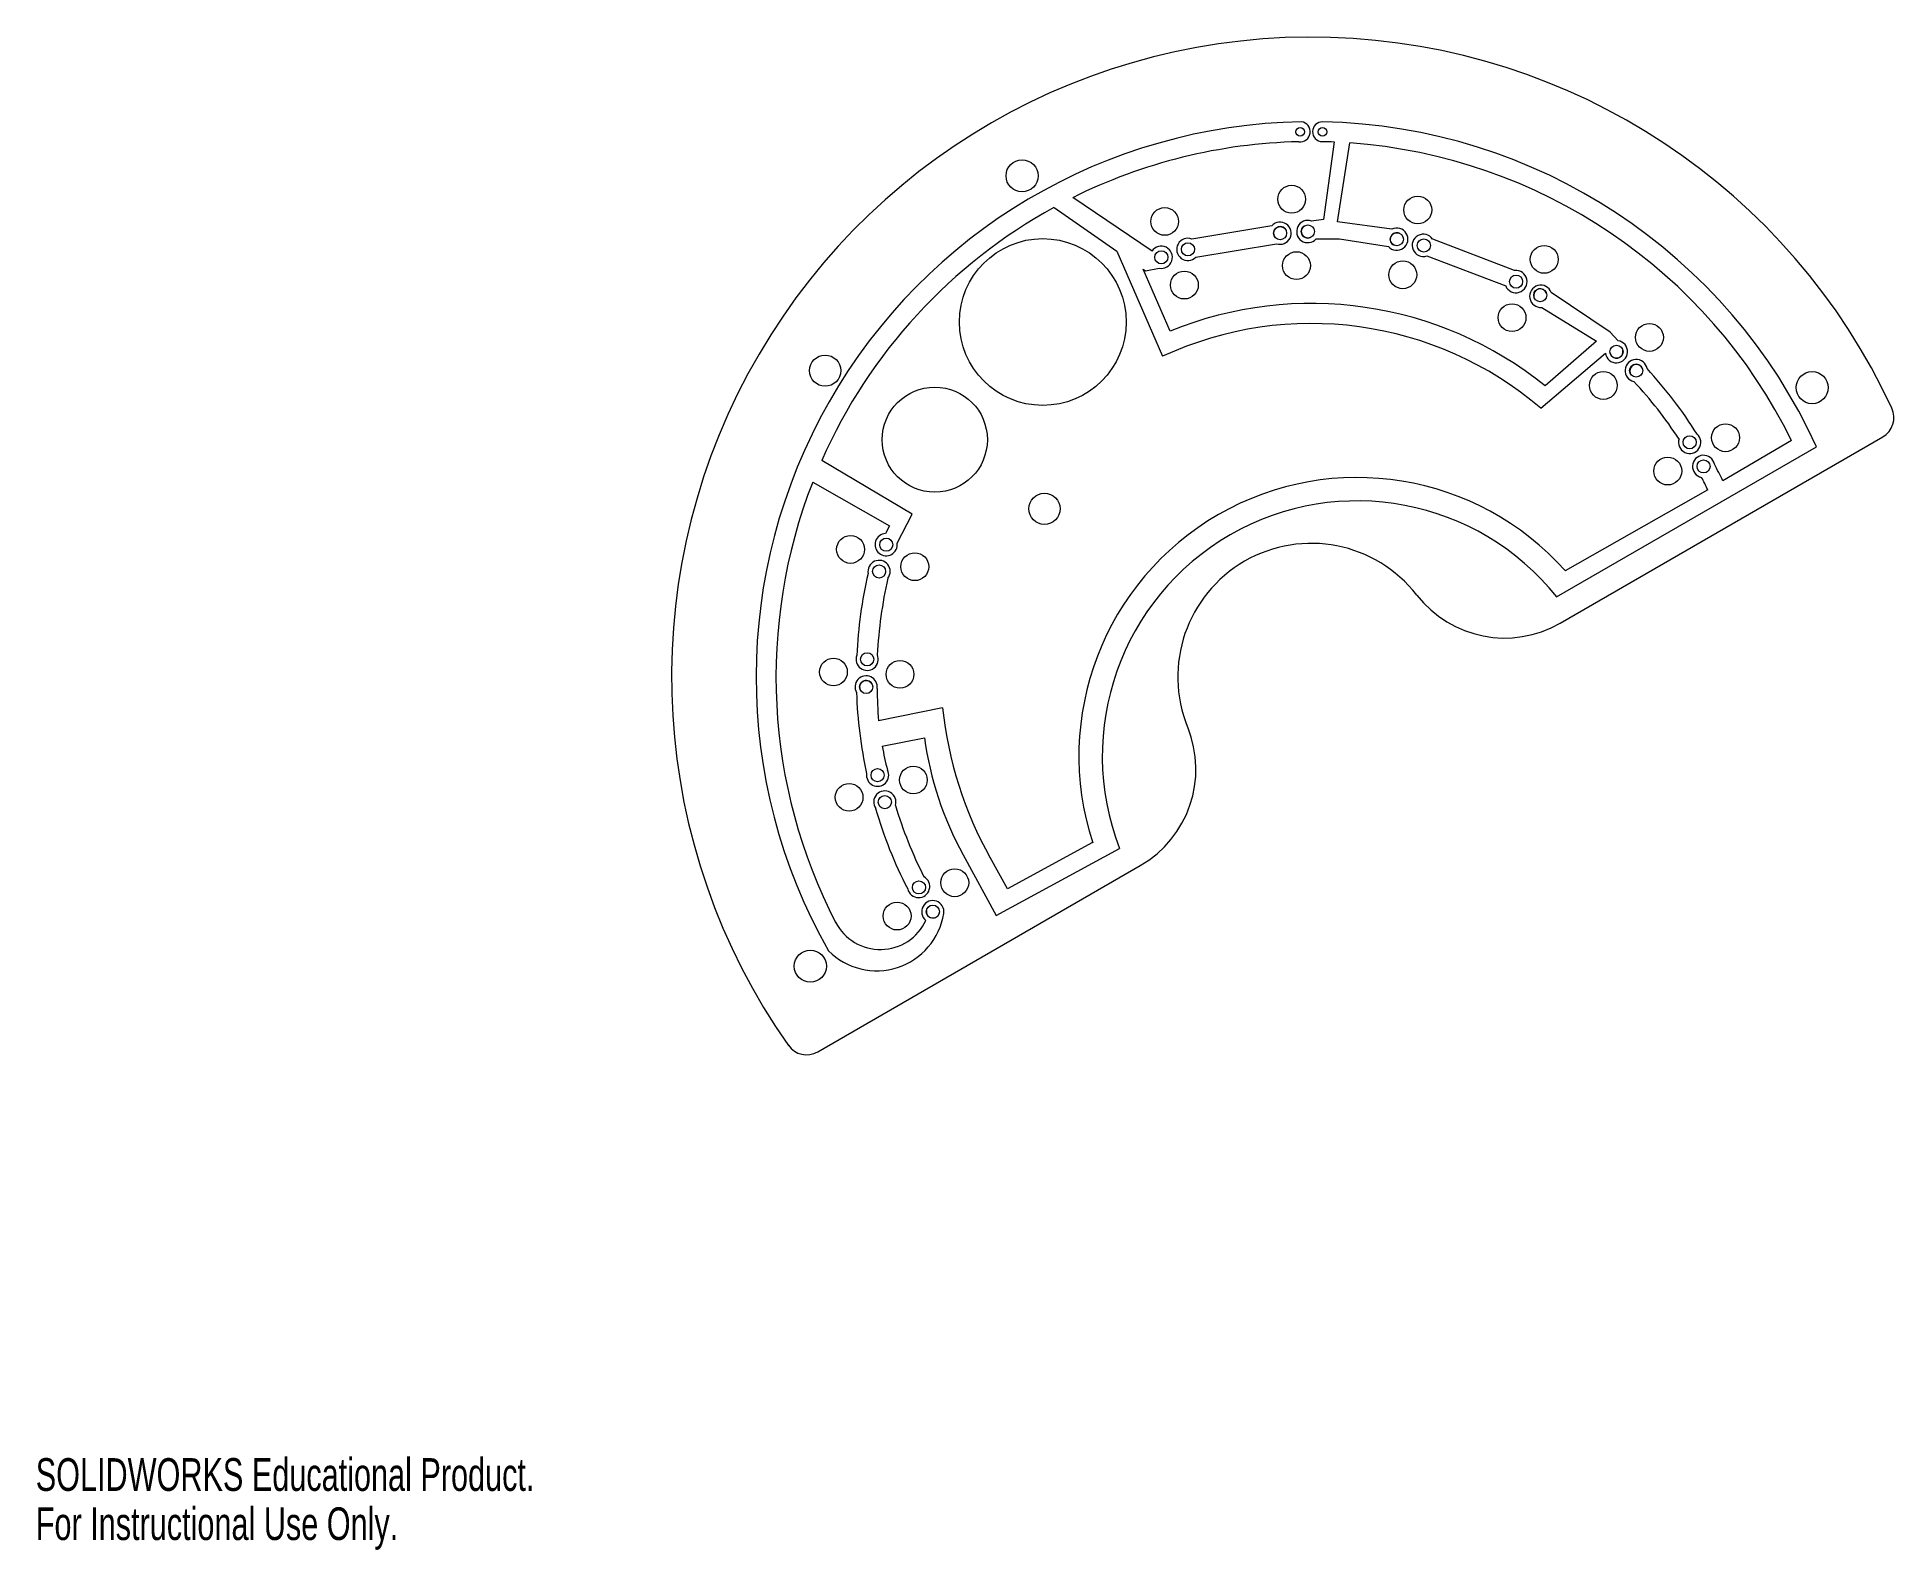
# Model space of a CAD drawing. Header units: millimetres. Extents: x 0 to 212, y 0 to 173.
import ezdxf

# ---------------------------------------------------------------- set-up
doc = ezdxf.new("R2010")
doc.units = ezdxf.units.MM
doc.layers.add('SLD-0', color=179, linetype='Continuous')
doc.styles.add('SLDTEXTSTYLE0', font='TXT', dxfattribs={"width": 0.7})

msp = doc.modelspace()

# ---------------------------------------------------------------- linework, layer by layer
at = {"layer": 'SLD-0', "color": 179, "linetype": 'Continuous', "lineweight": 15}
for p, q in [((148.23, 160.66), (147.01, 151.8)), ((148.62, 151.56), (150.01, 160.56)), ((116.25, 153.19), (123.44, 148.21)), ((127.44, 148.21), (118.38, 154.31)), ((141.11, 151.1), (132, 149.58)), ((147.01, 151.8), (145.65, 151.64)), ((154.82, 150.71), (148.62, 151.56)), ((132.45, 147.52), (141.64, 149.05)), ((146.17, 149.6), (148.83, 149.62)), ((148.83, 149.62), (154.42, 148.73)), ((168.83, 145.98), (159.48, 149.55)), ((123.44, 148.21), (128.65, 136.2)), ((158.81, 147.65), (167.82, 144.25)), ((126.44, 146.14), (126.68, 145.96)), ((129.52, 139.08), (126.44, 146.14)), ((126.68, 145.96), (128.24, 146.26)), ((179.74, 138.97), (173.01, 143.48)), ((171.93, 141.78), (178.17, 137.91)), ((178.17, 137.91), (172.34, 132.82)), ((180.64, 137.98), (179.74, 138.97)), ((171.83, 130.27), (179.2, 136.56)), ((173.63, 108.74), (203.3, 125.87)), ((174.04, 105.75), (210.86, 127.01)), ((200.46, 126.57), (192.6, 122)), ((100.05, 118.17), (89.73, 124.32)), ((88.7, 121.84), (97.47, 116.86)), ((190.88, 120.97), (174.62, 111.71)), ((97.47, 116.86), (97.03, 115.96)), ((98.35, 114.86), (100.05, 118.17)), ((103.53, 96.07), (96.23, 94.6)), ((96.64, 91.7), (101.46, 92.64)), ((120.66, 80.68), (110.95, 75.41)), ((105.86, 79.3), (109.64, 72.38)), ((110.95, 75.41), (108.96, 78.97)), ((109.64, 72.38), (123.73, 80.03)), ((89.27, 56.81), (126.1, 78.07))]:
    msp.add_line(p, q, dxfattribs=at)
for centre, radius in [((144.35, 161.83), 0.495), ((146.89, 161.83), 0.495), ((112.6, 156.8), 1.83), ((143.38, 154.13), 1.59), ((128.89, 151.59), 1.58), ((157.78, 152.9), 1.59), ((142.06, 150.25), 0.75), ((145.22, 150.44), 0.75), ((114.97, 140.11), 9.52), ((131.54, 148.41), 0.75), ((155.38, 149.56), 0.75), ((158.47, 148.84), 0.75), ((172.21, 147.26), 1.59), ((128.5, 147.5), 0.75), ((143.93, 146.55), 1.59), ((156.07, 145.5), 1.59), ((131.13, 144.33), 1.59), ((169, 144.72), 0.75), ((168.54, 140.61), 1.59), ((171.76, 143.17), 0.75), ((184.23, 138.35), 1.59), ((90.12, 134.56), 1.78), ((180.46, 136.72), 0.75), ((178.96, 132.87), 1.59), ((182.71, 134.57), 0.75), ((202.81, 132.62), 1.83), ((102.64, 126.68), 6), ((192.91, 126.9), 1.59), ((188.82, 126.38), 0.75), ((186.32, 123.1), 1.59), ((190.41, 123.63), 0.75), ((115.16, 118.79), 1.78), ((93.02, 114.15), 1.59), ((97.1, 114.69), 0.75), ((96.28, 111.64), 0.75), ((100.36, 112.18), 1.59), ((94.92, 101.61), 0.75), ((91.07, 100.16), 1.58), ((98.66, 99.9), 1.58), ((94.8, 98.45), 0.75), ((96.11, 88.38), 0.75), ((100.2, 87.83), 1.58), ((92.86, 85.86), 1.58), ((96.93, 85.31), 0.75), ((100.83, 75.57), 0.75), ((104.92, 76.1), 1.59), ((98.34, 72.3), 1.59), ((102.41, 72.8), 0.75), ((88.43, 66.58), 1.83)]:
    msp.add_circle(centre, radius, dxfattribs=at)
for centre, radius, start, end in [((145.62, 99.6), 73.03, 24.8312, 215.1688), ((145.62, 99.6), 63.38, 91.0056, 209.5754), ((144.35, 161.83), 1.15, 262.2716, 82.1066), ((146.89, 161.83), 1.13, 88.8309, 268.8309), ((145.62, 99.6), 63.38, 24.4804, 88.8309), ((145.62, 99.6), 61.11, 91.3356, 116.4715), ((145.62, 99.6), 61.11, 87.5513, 88.8309), ((145.62, 99.6), 61.11, 26.1868, 85.8848), ((145.62, 99.6), 61.11, 118.7284, 156.1408), ((142.06, 150.25), 1.27, 250.5742, 138.1725), ((142.06, 150.25), 0.75, 40.3673, 219.8679), ((145.22, 150.44), 1.27, 70.5742, 318.1725), ((145.23, 150.45), 0.75, 123.7487, 303.194), ((155.38, 149.57), 1.27, 220.9705, 116.1725), ((128.49, 147.5), 1.27, 258.5742, 146.1725), ((131.53, 148.4), 1.27, 68.5742, 316.1725), ((155.38, 149.56), 0.75, 65.7451, 245.2586), ((158.41, 148.86), 1.27, 32.9705, 288.1725), ((168.99, 144.72), 1.27, 201.9705, 97.1725), ((171.82, 143.05), 1.27, 19.9705, 275.1725), ((145.62, 99.6), 42.63, 51.1914, 112.1957), ((171.76, 143.17), 0.75, 16.839, 196.2665), ((145.62, 99.6), 40.34, 49.4829, 114.8808), ((180.46, 136.72), 1.27, 186.9705, 82.1725), ((180.46, 136.73), 0.75, 193.7031, 12.6909), ((182.71, 134.57), 1.27, 10.7395, 258.3267), ((182.73, 134.51), 0.75, 21.7222, 197.1339), ((145.62, 99.6), 52.04, 32.184, 42.5577), ((145.97, 99.36), 49.84, 33.3412, 42.9529), ((209.59, 129.2), 2.54, 300, 24.8312), ((188.82, 126.38), 1.27, 162.688, 48.2773), ((190.41, 123.63), 1.27, 11.7227, 259.5824), ((145.62, 99.6), 52.04, 25.4895, 27.816), ((145.62, 99.6), 61.11, 158.6598, 207.2894), ((150.88, 90.57), 31.79, 41.6768, 198.1356), ((145.97, 99.36), 49.84, 25.6974, 27.5099), ((150.88, 90.57), 29.12, 38.5971, 201.2248), ((97.09, 114.7), 1.27, 92.9322, 7.5689), ((145.62, 99.6), 15.24, 37.8375, 202.1625), ((96.28, 111.64), 1.27, 322.0761, 191.0015), ((145.62, 99.6), 51.95, 166.8798, 177.2839), ((148.02, 99.45), 52.01, 167.3308, 177.058), ((167.69, 116.74), 12.7, 217.8375, 300), ((94.92, 101.61), 1.27, 158.9637, 23.686), ((94.8, 98.45), 1.27, 352.3587, 210.0044), ((145.62, 99.6), 51.95, 181.9715, 192.2586), ((94.81, 98.44), 0.75, 30.9479, 210.1747), ((132.07, 98.1), 36.01, 179.7004, 185.577), ((147.79, 100.7), 44.5, 185.9749, 209.2372), ((119.75, 89.06), 12.7, 300, 22.1625), ((132.07, 98.1), 36.01, 190.237, 194.7032), ((140.13, 98.01), 39.04, 187.9055, 208.6335), ((96.11, 88.38), 1.27, 170.958, 27.2351), ((96.93, 85.31), 1.27, 342.5981, 214.955), ((145.97, 99.36), 49.96, 196.7903, 206.8599), ((143.68, 98.29), 49.72, 196.0088, 207.4108), ((100.79, 75.68), 1.27, 192.5694, 60.8221), ((95.99, 73.84), 7.78, 225.1709, 350.7725), ((102.41, 72.8), 1.27, 350.7725, 231.634), ((102.42, 72.83), 0.75, 172.2335, 349.6133), ((96.42, 74.22), 5.74, 207.2894, 335.1019), ((88, 59.01), 2.54, 215.1688, 300)]:
    msp.add_arc(centre, radius, start, end, dxfattribs=at)

# ---------------------------------------------------------------- texts
at = {"color": 7, "linetype": 'Continuous', "char_height": 3.7351, "attachment_point": 1, "style": 'SLDTEXTSTYLE0'}
for s, insert in [('SOLIDWORKS Educational Product.', (0, 10.42)), ('For Instructional Use Only.', (0, 4.81))]:
    msp.add_mtext(s, dxfattribs=dict(at, insert=insert))

doc.saveas('drawing.dxf')
